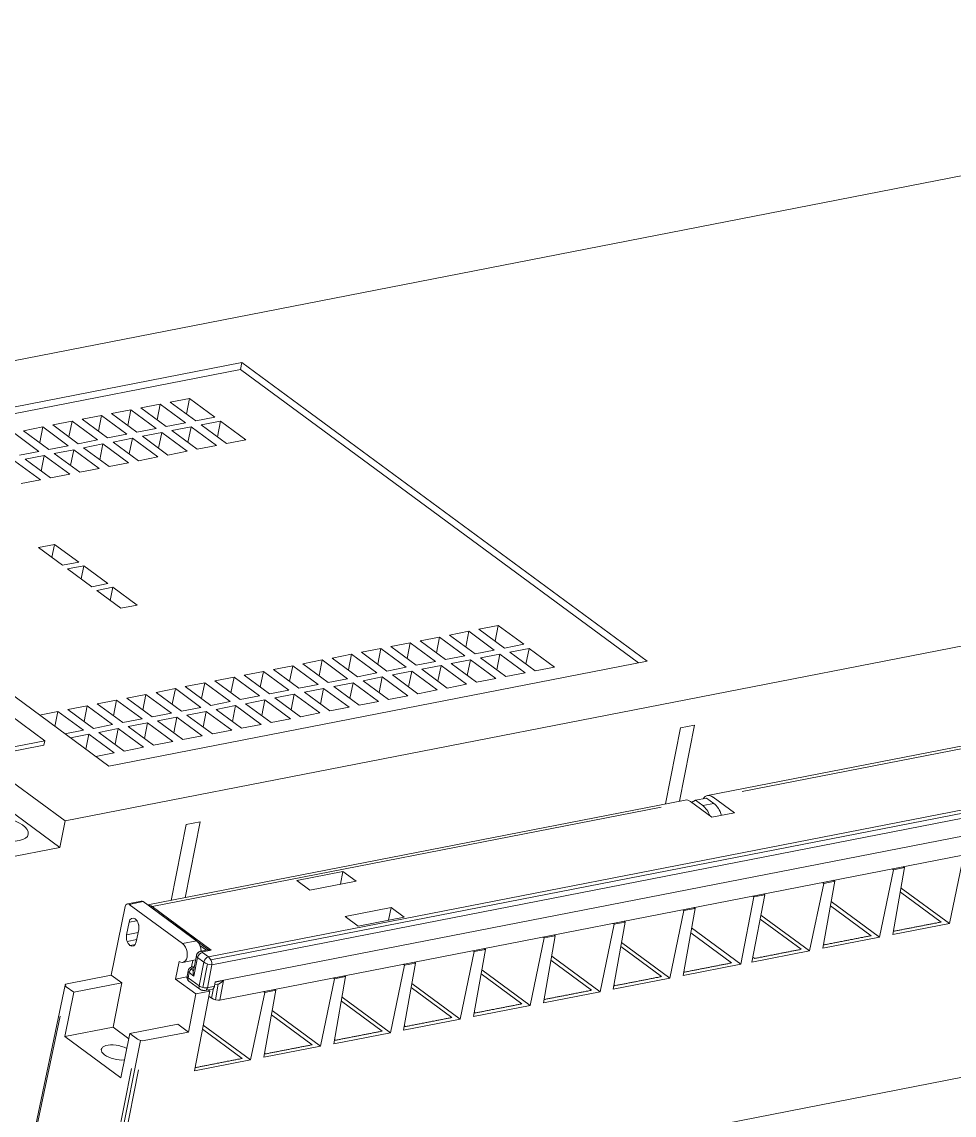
# Model space of a CAD drawing. Header units: millimetres. Extents: x 1136 to 1992, y 400 to 1005.
# Drawn here: x 1268.3 to 1361.8, y 455.8 to 565.4 of the extents above; entities that cross this region are included whole.
import ezdxf

# ---------------------------------------------------------------- set-up
doc = ezdxf.new("R2010")
doc.units = ezdxf.units.MM
for name, color, linetype, true_color in [('220', 7, 'Continuous', 0xffffff), ('256', 7, 'Continuous', 0xffffff), ('6', 7, 'Continuous', 0xffffff)]:
    doc.layers.add(name, color=color, linetype=linetype, true_color=true_color)

msp = doc.modelspace()

# ---------------------------------------------------------------- linework, layer by layer
at = {"layer": '220', "color": 30, "linetype": 'Continuous', "lineweight": 18}
for p, q in [((1237.22, 517.93), (1270.62, 493.34)), ((1270.62, 493.34), (1259.97, 491.27)), ((1270.62, 493.34), (1270.53, 492.9)), ((1270.53, 492.9), (1259.88, 490.82))]:
    msp.add_line(p, q, dxfattribs=at)
at = {"layer": '256', "color": 7, "linetype": 'Continuous', "lineweight": 18}
for p, q in [((1222, 522.57), (1441.6, 565.42)), ((1236.36, 520.72), (1290.37, 531.26)), ((1290.37, 531.26), (1290.23, 530.56)), ((1331.04, 501.33), (1290.37, 531.26)), ((1290.23, 530.56), (1237.09, 520.19)), ((1290.23, 530.56), (1330.18, 501.16)), ((1492.25, 528.14), (1272.65, 485.29)), ((1283.19, 527.3), (1285.13, 527.67)), ((1284.82, 526.1), (1285.13, 527.67)), ((1285.13, 527.67), (1287.68, 525.8)), ((1277.31, 526.15), (1279.24, 526.53)), ((1278.93, 524.95), (1279.24, 526.53)), ((1279.24, 526.53), (1281.79, 524.65)), ((1280.25, 526.72), (1282.19, 527.1)), ((1282.8, 524.84), (1280.25, 526.72)), ((1281.87, 525.53), (1282.19, 527.1)), ((1282.19, 527.1), (1284.74, 525.22)), ((1285.75, 525.42), (1283.19, 527.3)), ((1271.42, 525), (1273.35, 525.38)), ((1273.04, 523.8), (1273.35, 525.38)), ((1273.35, 525.38), (1275.9, 523.5)), ((1274.36, 525.57), (1276.3, 525.95)), ((1276.91, 523.7), (1274.36, 525.57)), ((1275.99, 524.38), (1276.3, 525.95)), ((1276.3, 525.95), (1278.85, 524.07)), ((1279.86, 524.27), (1277.31, 526.15)), ((1284.74, 525.22), (1282.8, 524.84)), ((1287.68, 525.8), (1285.75, 525.42)), ((1288.23, 525.39), (1286.29, 525.02)), ((1287.92, 523.82), (1288.23, 525.39)), ((1290.78, 523.52), (1288.23, 525.39)), ((1267.46, 524.23), (1270.02, 522.35)), ((1268.47, 524.42), (1270.41, 524.8)), ((1271.02, 522.55), (1268.47, 524.42)), ((1270.1, 523.23), (1270.41, 524.8)), ((1270.41, 524.8), (1272.96, 522.92)), ((1273.97, 523.12), (1271.42, 525)), ((1278.85, 524.07), (1276.91, 523.7)), ((1281.79, 524.65), (1279.86, 524.27)), ((1282.34, 524.25), (1280.4, 523.87)), ((1282.03, 522.67), (1282.34, 524.25)), ((1284.89, 522.37), (1282.34, 524.25)), ((1285.29, 524.82), (1283.35, 524.44)), ((1283.35, 524.44), (1285.9, 522.56)), ((1284.97, 523.25), (1285.29, 524.82)), ((1287.84, 522.94), (1285.29, 524.82)), ((1286.29, 525.02), (1288.84, 523.14)), ((1275.9, 523.5), (1273.97, 523.12)), ((1276.45, 523.1), (1274.51, 522.72)), ((1276.14, 521.52), (1276.45, 523.1)), ((1279, 521.22), (1276.45, 523.1)), ((1279.4, 523.67), (1277.46, 523.29)), ((1277.46, 523.29), (1280.01, 521.42)), ((1279.08, 522.1), (1279.4, 523.67)), ((1281.95, 521.79), (1279.4, 523.67)), ((1280.4, 523.87), (1282.95, 521.99)), ((1285.9, 522.56), (1287.84, 522.94)), ((1288.84, 523.14), (1290.78, 523.52)), ((1270.02, 522.35), (1268.08, 521.97)), ((1270.56, 521.95), (1268.63, 521.57)), ((1270.25, 520.37), (1270.56, 521.95)), ((1273.11, 520.07), (1270.56, 521.95)), ((1272.96, 522.92), (1271.02, 522.55)), ((1273.51, 522.52), (1271.57, 522.14)), ((1271.57, 522.14), (1274.12, 520.27)), ((1273.19, 520.95), (1273.51, 522.52)), ((1276.06, 520.64), (1273.51, 522.52)), ((1274.51, 522.72), (1277.07, 520.84)), ((1282.95, 521.99), (1284.89, 522.37)), ((1270.17, 519.49), (1267.62, 521.37)), ((1268.63, 521.57), (1271.18, 519.69)), ((1277.07, 520.84), (1279, 521.22)), ((1280.01, 521.42), (1281.95, 521.79)), ((1277.04, 490.79), (1236.36, 520.72)), ((1271.18, 519.69), (1273.11, 520.07)), ((1274.12, 520.27), (1276.06, 520.64)), ((1268.23, 519.12), (1270.17, 519.49)), ((1269.97, 512.72), (1271.59, 513.03)), ((1272.4, 510.93), (1269.97, 512.72)), ((1271.33, 511.71), (1271.59, 513.03)), ((1271.59, 513.03), (1274.02, 511.25)), ((1274.02, 511.25), (1272.4, 510.93)), ((1272.89, 510.56), (1274.52, 510.88)), ((1274.26, 509.56), (1274.52, 510.88)), ((1274.52, 510.88), (1276.95, 509.09)), ((1275.32, 508.77), (1272.89, 510.56)), ((1276.95, 509.09), (1275.32, 508.77)), ((1277.45, 508.73), (1275.82, 508.41)), ((1277.18, 507.41), (1277.45, 508.73)), ((1279.88, 506.94), (1277.45, 508.73)), ((1275.82, 508.41), (1278.25, 506.62)), ((1278.25, 506.62), (1279.88, 506.94)), ((1313.15, 504.31), (1311.22, 503.93)), ((1312.84, 502.73), (1313.15, 504.31)), ((1315.7, 502.43), (1313.15, 504.31)), ((1316.1, 504.88), (1314.16, 504.51)), ((1314.16, 504.51), (1316.71, 502.63)), ((1315.79, 503.31), (1316.1, 504.88)), ((1318.65, 503.01), (1316.1, 504.88)), ((1310.21, 503.73), (1308.27, 503.36)), ((1308.27, 503.36), (1310.82, 501.48)), ((1309.9, 502.16), (1310.21, 503.73)), ((1312.76, 501.86), (1310.21, 503.73)), ((1311.22, 503.93), (1313.77, 502.05)), ((1304.32, 502.58), (1302.38, 502.21)), ((1302.38, 502.21), (1304.93, 500.33)), ((1304.01, 501.01), (1304.32, 502.58)), ((1306.87, 500.71), (1304.32, 502.58)), ((1307.26, 503.16), (1305.33, 502.78)), ((1305.33, 502.78), (1307.88, 500.9)), ((1306.95, 501.59), (1307.26, 503.16)), ((1309.81, 501.28), (1307.26, 503.16)), ((1313.77, 502.05), (1315.7, 502.43)), ((1316.71, 502.63), (1318.65, 503.01)), ((1317.26, 502.23), (1319.2, 502.6)), ((1319.81, 500.35), (1317.26, 502.23)), ((1318.88, 501.03), (1319.2, 502.6)), ((1319.2, 502.6), (1321.75, 500.73)), ((1331.04, 501.33), (1277.04, 490.79)), ((1298.43, 501.44), (1296.49, 501.06)), ((1296.49, 501.06), (1299.04, 499.18)), ((1298.12, 499.86), (1298.43, 501.44)), ((1300.98, 499.56), (1298.43, 501.44)), ((1301.37, 502.01), (1299.44, 501.63)), ((1299.44, 501.63), (1301.99, 499.75)), ((1301.06, 500.44), (1301.37, 502.01)), ((1303.93, 500.13), (1301.37, 502.01)), ((1307.88, 500.9), (1309.81, 501.28)), ((1310.82, 501.48), (1312.76, 501.86)), ((1311.37, 501.08), (1313.31, 501.45)), ((1313.92, 499.2), (1311.37, 501.08)), ((1312.99, 499.88), (1313.31, 501.45)), ((1313.31, 501.45), (1315.86, 499.58)), ((1314.31, 501.65), (1316.25, 502.03)), ((1316.86, 499.77), (1314.31, 501.65)), ((1315.94, 500.45), (1316.25, 502.03)), ((1316.25, 502.03), (1318.8, 500.15)), ((1292.54, 500.29), (1290.6, 499.91)), ((1292.23, 498.71), (1292.54, 500.29)), ((1295.09, 498.41), (1292.54, 500.29)), ((1295.49, 500.86), (1293.55, 500.48)), ((1293.55, 500.48), (1296.1, 498.61)), ((1295.17, 499.29), (1295.49, 500.86)), ((1298.04, 498.98), (1295.49, 500.86)), ((1301.99, 499.75), (1303.93, 500.13)), ((1304.93, 500.33), (1306.87, 500.71)), ((1305.48, 499.93), (1307.42, 500.3)), ((1308.03, 498.05), (1305.48, 499.93)), ((1307.1, 498.73), (1307.42, 500.3)), ((1307.42, 500.3), (1309.97, 498.43)), ((1308.42, 500.5), (1310.36, 500.88)), ((1310.98, 498.62), (1308.42, 500.5)), ((1310.05, 499.31), (1310.36, 500.88)), ((1310.36, 500.88), (1312.91, 499)), ((1318.8, 500.15), (1316.86, 499.77)), ((1321.75, 500.73), (1319.81, 500.35)), ((1286.65, 499.14), (1284.71, 498.76)), ((1286.34, 497.56), (1286.65, 499.14)), ((1289.2, 497.26), (1286.65, 499.14)), ((1289.6, 499.71), (1287.66, 499.33)), ((1287.66, 499.33), (1290.21, 497.46)), ((1289.28, 498.14), (1289.6, 499.71)), ((1292.15, 497.83), (1289.6, 499.71)), ((1290.6, 499.91), (1293.16, 498.03)), ((1296.1, 498.61), (1298.04, 498.98)), ((1299.04, 499.18), (1300.98, 499.56)), ((1299.59, 498.78), (1301.53, 499.16)), ((1301.22, 497.58), (1301.53, 499.16)), ((1301.53, 499.16), (1304.08, 497.28)), ((1302.54, 499.35), (1304.47, 499.73)), ((1305.09, 497.47), (1302.54, 499.35)), ((1304.16, 498.16), (1304.47, 499.73)), ((1304.47, 499.73), (1307.02, 497.85)), ((1312.91, 499), (1310.98, 498.62)), ((1315.86, 499.58), (1313.92, 499.2)), ((1280.76, 497.99), (1278.83, 497.61)), ((1280.45, 496.41), (1280.76, 497.99)), ((1283.31, 496.11), (1280.76, 497.99)), ((1283.71, 498.56), (1281.77, 498.18)), ((1281.77, 498.18), (1284.32, 496.31)), ((1283.4, 496.99), (1283.71, 498.56)), ((1286.26, 496.68), (1283.71, 498.56)), ((1284.71, 498.76), (1287.27, 496.88)), ((1290.21, 497.46), (1292.15, 497.83)), ((1293.16, 498.03), (1295.09, 498.41)), ((1293.7, 497.63), (1295.64, 498.01)), ((1295.33, 496.43), (1295.64, 498.01)), ((1295.64, 498.01), (1298.19, 496.13)), ((1296.65, 498.2), (1298.58, 498.58)), ((1299.2, 496.33), (1296.65, 498.2)), ((1298.27, 497.01), (1298.58, 498.58)), ((1298.58, 498.58), (1301.13, 496.7)), ((1302.14, 496.9), (1299.59, 498.78)), ((1307.02, 497.85), (1305.09, 497.47)), ((1309.97, 498.43), (1308.03, 498.05)), ((1274.87, 496.84), (1272.94, 496.46)), ((1274.56, 495.26), (1274.87, 496.84)), ((1277.42, 494.96), (1274.87, 496.84)), ((1277.82, 497.41), (1275.88, 497.04)), ((1275.88, 497.04), (1278.43, 495.16)), ((1277.51, 495.84), (1277.82, 497.41)), ((1280.37, 495.54), (1277.82, 497.41)), ((1278.83, 497.61), (1281.38, 495.73)), ((1284.32, 496.31), (1286.26, 496.68)), ((1287.27, 496.88), (1289.2, 497.26)), ((1287.81, 496.48), (1289.75, 496.86)), ((1289.44, 495.28), (1289.75, 496.86)), ((1289.75, 496.86), (1292.3, 494.98)), ((1290.76, 497.05), (1292.69, 497.43)), ((1293.31, 495.18), (1290.76, 497.05)), ((1292.38, 495.86), (1292.69, 497.43)), ((1292.69, 497.43), (1295.25, 495.55)), ((1296.25, 495.75), (1293.7, 497.63)), ((1301.13, 496.7), (1299.2, 496.33)), ((1304.08, 497.28), (1302.14, 496.9)), ((1271.93, 496.26), (1270.09, 495.9)), ((1271.63, 494.77), (1271.93, 496.26)), ((1271.93, 496.26), (1274.48, 494.39)), ((1272.94, 496.46), (1275.49, 494.58)), ((1278.43, 495.16), (1280.37, 495.54)), ((1281.38, 495.73), (1283.31, 496.11)), ((1281.92, 495.33), (1283.86, 495.71)), ((1283.55, 494.13), (1283.86, 495.71)), ((1283.86, 495.71), (1286.41, 493.83)), ((1284.87, 495.9), (1286.81, 496.28)), ((1287.42, 494.03), (1284.87, 495.9)), ((1286.49, 494.71), (1286.81, 496.28)), ((1286.81, 496.28), (1289.36, 494.4)), ((1290.36, 494.6), (1287.81, 496.48)), ((1295.25, 495.55), (1293.31, 495.18)), ((1298.19, 496.13), (1296.25, 495.75)), ((1275.49, 494.58), (1277.42, 494.96)), ((1276.03, 494.18), (1277.97, 494.56)), ((1277.66, 492.98), (1277.97, 494.56)), ((1277.97, 494.56), (1280.52, 492.68)), ((1278.98, 494.76), (1280.92, 495.13)), ((1281.53, 492.88), (1278.98, 494.76)), ((1280.6, 493.56), (1280.92, 495.13)), ((1280.92, 495.13), (1283.47, 493.26)), ((1284.47, 493.45), (1281.92, 495.33)), ((1292.3, 494.98), (1290.36, 494.6)), ((1332.88, 487.01), (1334.39, 494.62)), ((1335.79, 494.89), (1334.27, 487.28)), ((1334.39, 494.62), (1335.79, 494.89)), ((1272.64, 494.03), (1274.48, 494.39)), ((1275.03, 493.98), (1273.18, 493.62)), ((1274.73, 492.49), (1275.03, 493.98)), ((1275.03, 493.98), (1277.58, 492.11)), ((1278.59, 492.3), (1276.03, 494.18)), ((1286.41, 493.83), (1284.47, 493.45)), ((1289.36, 494.4), (1287.42, 494.03)), ((1280.52, 492.68), (1278.59, 492.3)), ((1283.47, 493.26), (1281.53, 492.88)), ((1275.73, 491.75), (1277.58, 492.11)), ((1272.65, 485.29), (1267.37, 489.17)), ((1266.84, 486.53), (1272.13, 482.64)), ((1272.65, 485.29), (1272.13, 482.64)), ((1283.29, 477.33), (1284.8, 484.94)), ((1286.19, 485.22), (1284.68, 477.6)), ((1284.8, 484.94), (1286.19, 485.22)), ((1272.13, 482.64), (1266.62, 481.57))]:
    msp.add_line(p, q, dxfattribs=at)
msp.add_ellipse((1266.41, 484.47), major_axis=(2.55, -0.51), ratio=0.438254, dxfattribs=at)
at = {"layer": '6', "color": 155, "linetype": 'Continuous', "lineweight": 13}
for p, q in [((1287.04, 471.66), (1490.34, 511.33)), ((1287.27, 471.36), (1490.55, 511.03)), ((1490.6, 510.53), (1287.38, 470.87)), ((1381.54, 496.25), (1340.58, 488.25)), ((1336.62, 486.84), (1337.72, 487.05)), ((1281.38, 476.7), (1332.44, 486.66)), ((1280.48, 477.21), (1279.08, 476.93)), ((1287.05, 472.38), (1281.26, 476.64)), ((1281.38, 476.7), (1287.3, 472.34)), ((1279.86, 475.28), (1279.06, 475.13)), ((1278.81, 473.88), (1279.98, 474.1)), ((1279.84, 473.4), (1278.88, 473.21)), ((1279.7, 472.92), (1279.16, 472.81)), ((1279.16, 472.81), (1279.7, 472.92)), ((1284.44, 472.99), (1285.85, 473.26)), ((1286.83, 472.34), (1286.17, 472.82)), ((1285.94, 471.6), (1285.57, 469.74)), ((1286.56, 471.14), (1285.94, 471.6)), ((1286.42, 472.11), (1287.04, 471.66)), ((1287.3, 472.34), (1286.44, 472.17)), ((1285.52, 470.28), (1285.28, 470.46)), ((1285.58, 470.62), (1285.56, 470.61)), ((1285.56, 470.61), (1285.58, 470.6)), ((1286.09, 468.75), (1286.56, 471.14)), ((1286.47, 468.59), (1286.94, 470.95)), ((1287.38, 470.87), (1286.92, 468.57)), ((1285.09, 470.1), (1284.98, 469.56)), ((1284.98, 469.56), (1286.09, 468.75)), ((1285.57, 469.74), (1285.09, 470.1)), ((1287.71, 469.13), (1288.54, 469.29)), ((1288.54, 469.29), (1288.18, 467.33)), ((1286.92, 468.57), (1287.62, 468.71)), ((1287.35, 467.51), (1287.53, 468.51)), ((1288.02, 468.94), (1287.73, 467.35)), ((1272.15, 465.73), (1269.11, 451.27)), ((1280.22, 463.28), (1276.15, 442.81)), ((1276.41, 445.88), (1279.31, 460.47)), ((1280.01, 460.33), (1277.1, 445.73))]:
    msp.add_line(p, q, dxfattribs=at)
at = {"layer": '6', "color": 223, "linetype": 'Continuous', "lineweight": 18}
for p, q in [((1489.44, 508.52), (1287.71, 469.15)), ((1383.93, 496.97), (1337.09, 487.83)), ((1334.83, 487.39), (1280.94, 476.87)), ((1288.18, 467.33), (1390.36, 487.27)), ((1337.52, 485.67), (1335.38, 487.24)), ((1337.64, 487.68), (1339.78, 486.11)), ((1339.78, 486.11), (1337.52, 485.67)), ((1295.9, 479.32), (1300.52, 480.22)), ((1300.27, 478.96), (1300.52, 480.22)), ((1300.52, 480.22), (1301.83, 479.26)), ((1295.9, 479.32), (1297.21, 478.36)), ((1297.21, 478.36), (1301.83, 479.26)), ((1305.35, 476.61), (1300.73, 475.71)), ((1305.09, 475.35), (1305.35, 476.61)), ((1306.65, 475.65), (1305.35, 476.61)), ((1302.03, 474.75), (1300.73, 475.71)), ((1306.65, 475.65), (1302.03, 474.75)), ((1285.82, 471.8), (1285.52, 470.27)), ((1286.99, 472.37), (1286.25, 472.22)), ((1285.6, 470.71), (1285.38, 470.66)), ((1284.98, 470.27), (1284.88, 469.74)), ((1285.07, 469.24), (1286.18, 468.42)), ((1286.71, 468.3), (1287.42, 468.44)), ((1287.62, 468.71), (1287.71, 469.15)), ((1287.65, 468.87), (1287.93, 468.92)), ((1287.06, 467.72), (1287.35, 467.51))]:
    msp.add_line(p, q, dxfattribs=at)
at = {"layer": '6', "color": 92, "linetype": 'Continuous', "lineweight": 18}
for p, q in [((1335.88, 487.37), (1335.49, 487.16)), ((1336.99, 487.59), (1335.88, 487.37)), ((1336.62, 486.84), (1335.88, 487.37)), ((1337.72, 487.05), (1336.99, 487.59)), ((1490.28, 484.51), (1276.52, 442.79)), ((1361.35, 475.01), (1362.75, 481.77)), ((1354.34, 473.64), (1355.75, 480.4)), ((1355.75, 480.4), (1355.62, 480.49)), ((1355.67, 473.9), (1356.86, 480.62)), ((1356.86, 480.62), (1355.75, 480.4)), ((1356.74, 480.71), (1356.86, 480.62)), ((1348.61, 479.12), (1348.74, 479.03)), ((1348.66, 472.53), (1349.86, 479.25)), ((1349.86, 479.25), (1348.74, 479.03)), ((1349.73, 479.34), (1349.86, 479.25)), ((1347.33, 472.27), (1348.74, 479.03)), ((1356.43, 478.16), (1360.51, 475.16)), ((1356.5, 478.57), (1361.35, 475.01)), ((1280.3, 477.26), (1278.9, 476.98)), ((1279.08, 476.93), (1284.44, 472.99)), ((1285.85, 473.26), (1280.48, 477.21)), ((1340.43, 470.92), (1341.74, 477.67)), ((1341.54, 471.14), (1342.84, 477.88)), ((1341.74, 477.67), (1341.61, 477.76)), ((1342.84, 477.88), (1341.74, 477.67)), ((1342.72, 477.97), (1342.84, 477.88)), ((1349.49, 477.21), (1354.34, 473.64)), ((1277.28, 469.83), (1278.69, 476.72)), ((1333.31, 469.54), (1334.72, 476.3)), ((1334.6, 476.39), (1334.72, 476.3)), ((1334.64, 469.79), (1335.84, 476.51)), ((1335.84, 476.51), (1334.72, 476.3)), ((1335.72, 476.6), (1335.84, 476.51)), ((1342.45, 475.86), (1347.33, 472.27)), ((1349.42, 476.79), (1353.5, 473.79)), ((1279.06, 475.13), (1278.81, 473.88)), ((1279.69, 475.47), (1279.69, 475.47)), ((1326.31, 468.17), (1327.71, 474.93)), ((1327.59, 475.02), (1327.71, 474.93)), ((1327.63, 468.43), (1328.83, 475.15)), ((1328.83, 475.15), (1327.71, 474.93)), ((1328.71, 475.24), (1328.83, 475.15)), ((1342.37, 475.45), (1346.49, 472.42)), ((1355.67, 473.9), (1361.35, 475.01)), ((1279.79, 473.16), (1280.04, 474.41)), ((1320.58, 473.65), (1320.7, 473.56)), ((1320.62, 467.06), (1321.82, 473.78)), ((1321.82, 473.78), (1320.7, 473.56)), ((1321.7, 473.87), (1321.82, 473.78)), ((1335.4, 474.06), (1339.48, 471.05)), ((1335.49, 474.56), (1340.43, 470.92)), ((1348.66, 472.53), (1354.34, 473.64)), ((1355.74, 474.31), (1355.83, 474.24)), ((1279.16, 472.81), (1279.16, 472.81)), ((1319.3, 466.8), (1320.7, 473.56)), ((1328.39, 472.69), (1332.47, 469.68)), ((1328.47, 473.1), (1333.31, 469.54)), ((1348.73, 472.95), (1348.83, 472.88)), ((1312.29, 465.43), (1313.69, 472.19)), ((1313.57, 472.28), (1313.69, 472.19)), ((1313.61, 465.69), (1314.81, 472.41)), ((1314.81, 472.41), (1313.69, 472.19)), ((1314.69, 472.5), (1314.81, 472.41)), ((1321.46, 471.74), (1326.31, 468.17)), ((1341.54, 471.14), (1347.33, 472.27)), ((1341.63, 471.64), (1341.82, 471.51)), ((1284.09, 471.21), (1283.74, 469.44)), ((1284.46, 471.11), (1285.73, 471.36)), ((1285.46, 471.31), (1285.33, 470.65)), ((1305.28, 464.06), (1306.68, 470.82)), ((1306.56, 470.92), (1306.68, 470.82)), ((1306.6, 464.32), (1307.8, 471.04)), ((1307.8, 471.04), (1306.68, 470.82)), ((1307.8, 471.04), (1307.68, 471.13)), ((1314.45, 470.37), (1319.3, 466.8)), ((1321.38, 471.32), (1325.46, 468.32)), ((1334.64, 469.79), (1340.43, 470.92)), ((1272.85, 468.96), (1277.28, 469.83)), ((1278.34, 469.05), (1277.28, 469.83)), ((1283.74, 469.44), (1284.87, 469.66)), ((1285.76, 467.96), (1283.74, 469.44)), ((1298.27, 462.7), (1299.67, 469.46)), ((1299.55, 469.55), (1299.67, 469.46)), ((1299.6, 462.95), (1300.79, 469.68)), ((1300.79, 469.68), (1299.67, 469.46)), ((1300.79, 469.68), (1300.67, 469.77)), ((1314.37, 469.95), (1318.45, 466.95)), ((1327.63, 468.43), (1333.31, 469.54)), ((1334.71, 470.21), (1334.81, 470.14)), ((1272.66, 468.84), (1268.39, 448.51)), ((1272.77, 468.66), (1273.52, 468.11)), ((1273.52, 468.11), (1278.34, 469.05)), ((1278.34, 469.05), (1277.46, 464.62)), ((1285.62, 460.23), (1287.16, 468.23)), ((1287.16, 468.23), (1285.76, 467.96)), ((1287.16, 468.23), (1286.99, 468.36)), ((1292.54, 468.18), (1292.67, 468.09)), ((1292.59, 461.59), (1293.79, 468.31)), ((1293.79, 468.31), (1292.67, 468.09)), ((1293.79, 468.31), (1293.66, 468.4)), ((1307.36, 468.58), (1311.45, 465.58)), ((1307.44, 469), (1312.29, 465.43)), ((1320.62, 467.06), (1326.31, 468.17)), ((1327.71, 468.84), (1327.8, 468.77)), ((1273.52, 468.11), (1272.62, 463.67)), ((1285.76, 467.96), (1285.02, 464.13)), ((1291.26, 461.33), (1292.67, 468.09)), ((1300.36, 467.22), (1304.44, 464.21)), ((1300.43, 467.63), (1305.28, 464.06)), ((1320.7, 467.47), (1320.79, 467.4)), ((1293.42, 466.27), (1298.27, 462.7)), ((1313.61, 465.69), (1319.3, 466.8)), ((1313.69, 466.11), (1313.78, 466.04)), ((1279.14, 463.97), (1283.96, 464.91)), ((1285.02, 464.13), (1283.96, 464.91)), ((1293.35, 465.85), (1297.43, 462.85)), ((1306.6, 464.32), (1312.29, 465.43)), ((1277.46, 464.62), (1272.62, 463.67)), ((1277.46, 464.62), (1279.03, 463.46)), ((1279.14, 463.97), (1278.23, 459.54)), ((1279.14, 463.97), (1279.9, 463.42)), ((1280.59, 463.27), (1285.02, 464.13)), ((1286.43, 464.42), (1290.42, 461.48)), ((1286.51, 464.83), (1291.26, 461.33)), ((1299.6, 462.95), (1305.28, 464.06)), ((1306.68, 464.74), (1306.77, 464.67)), ((1278.23, 459.54), (1272.62, 463.67)), ((1292.59, 461.59), (1298.27, 462.7)), ((1299.67, 463.37), (1299.76, 463.3)), ((1292.66, 462), (1292.76, 461.93)), ((1285.62, 460.23), (1291.26, 461.33)), ((1285.69, 460.61), (1285.75, 460.57))]:
    msp.add_line(p, q, dxfattribs=at)
for points in [[(1360.51, 475.16), (1360.41, 475.14), (1360.32, 475.12), (1360.23, 475.1), (1360.13, 475.08), (1360.04, 475.06), (1359.95, 475.05), (1359.85, 475.03), (1359.76, 475.01), (1359.67, 474.99), (1359.57, 474.97), (1359.48, 474.95), (1359.39, 474.94), (1359.29, 474.92), (1359.2, 474.9), (1359.11, 474.88), (1359.01, 474.86), (1358.92, 474.85), (1358.82, 474.83), (1358.73, 474.81), (1358.64, 474.79), (1358.54, 474.77), (1358.45, 474.75), (1358.36, 474.74), (1358.26, 474.72), (1358.17, 474.7), (1358.08, 474.68), (1357.98, 474.66), (1357.89, 474.64), (1357.8, 474.63), (1357.7, 474.61), (1357.61, 474.59), (1357.52, 474.57), (1357.42, 474.55), (1357.33, 474.54), (1357.24, 474.52), (1357.14, 474.5), (1357.05, 474.48), (1356.96, 474.46), (1356.86, 474.44), (1356.77, 474.43), (1356.68, 474.41), (1356.58, 474.39), (1356.49, 474.37), (1356.39, 474.35), (1356.3, 474.33), (1356.21, 474.32), (1356.11, 474.3), (1356.02, 474.28), (1355.93, 474.26), (1355.83, 474.24)], [(1353.5, 473.79), (1353.4, 473.77), (1353.31, 473.75), (1353.22, 473.73), (1353.12, 473.71), (1353.03, 473.7), (1352.94, 473.68), (1352.84, 473.66), (1352.75, 473.64), (1352.66, 473.62), (1352.56, 473.61), (1352.47, 473.59), (1352.38, 473.57), (1352.28, 473.55), (1352.19, 473.53), (1352.1, 473.51), (1352, 473.5), (1351.91, 473.48), (1351.82, 473.46), (1351.72, 473.44), (1351.63, 473.42), (1351.54, 473.4), (1351.44, 473.39), (1351.35, 473.37), (1351.26, 473.35), (1351.16, 473.33), (1351.07, 473.31), (1350.97, 473.3), (1350.88, 473.28), (1350.79, 473.26), (1350.69, 473.24), (1350.6, 473.22), (1350.51, 473.2), (1350.41, 473.19), (1350.32, 473.17), (1350.23, 473.15), (1350.13, 473.13), (1350.04, 473.11), (1349.95, 473.09), (1349.85, 473.08), (1349.76, 473.06), (1349.67, 473.04), (1349.57, 473.02), (1349.48, 473), (1349.39, 472.99), (1349.29, 472.97), (1349.2, 472.95), (1349.11, 472.93), (1349.01, 472.91), (1348.92, 472.89), (1348.83, 472.88)], [(1346.49, 472.42), (1346.4, 472.4), (1346.3, 472.38), (1346.21, 472.37), (1346.12, 472.35), (1346.02, 472.33), (1345.93, 472.31), (1345.84, 472.29), (1345.74, 472.27), (1345.65, 472.26), (1345.55, 472.24), (1345.46, 472.22), (1345.37, 472.2), (1345.27, 472.18), (1345.18, 472.16), (1345.09, 472.15), (1344.99, 472.13), (1344.9, 472.11), (1344.81, 472.09), (1344.71, 472.07), (1344.62, 472.06), (1344.53, 472.04), (1344.43, 472.02), (1344.34, 472), (1344.25, 471.98), (1344.15, 471.96), (1344.06, 471.95), (1343.97, 471.93), (1343.87, 471.91), (1343.78, 471.89), (1343.69, 471.87), (1343.59, 471.85), (1343.5, 471.84), (1343.41, 471.82), (1343.31, 471.8), (1343.22, 471.78), (1343.13, 471.76), (1343.03, 471.75), (1342.94, 471.73), (1342.84, 471.71), (1342.75, 471.69), (1342.66, 471.67), (1342.56, 471.65), (1342.47, 471.64), (1342.38, 471.62), (1342.28, 471.6), (1342.19, 471.58), (1342.1, 471.56), (1342, 471.54), (1341.91, 471.53), (1341.82, 471.51)], [(1339.48, 471.05), (1339.39, 471.03), (1339.29, 471.02), (1339.2, 471), (1339.11, 470.98), (1339.01, 470.96), (1338.92, 470.94), (1338.83, 470.92), (1338.73, 470.91), (1338.64, 470.89), (1338.55, 470.87), (1338.45, 470.85), (1338.36, 470.83), (1338.27, 470.82), (1338.17, 470.8), (1338.08, 470.78), (1337.99, 470.76), (1337.89, 470.74), (1337.8, 470.72), (1337.7, 470.71), (1337.61, 470.69), (1337.52, 470.67), (1337.42, 470.65), (1337.33, 470.63), (1337.24, 470.61), (1337.14, 470.6), (1337.05, 470.58), (1336.96, 470.56), (1336.86, 470.54), (1336.77, 470.52), (1336.68, 470.51), (1336.58, 470.49), (1336.49, 470.47), (1336.4, 470.45), (1336.3, 470.43), (1336.21, 470.41), (1336.12, 470.4), (1336.02, 470.38), (1335.93, 470.36), (1335.84, 470.34), (1335.74, 470.32), (1335.65, 470.3), (1335.56, 470.29), (1335.46, 470.27), (1335.37, 470.25), (1335.28, 470.23), (1335.18, 470.21), (1335.09, 470.2), (1334.99, 470.18), (1334.9, 470.16), (1334.81, 470.14)], [(1332.47, 469.68), (1332.38, 469.67), (1332.28, 469.65), (1332.19, 469.63), (1332.1, 469.61), (1332, 469.59), (1331.91, 469.58), (1331.82, 469.56), (1331.72, 469.54), (1331.63, 469.52), (1331.54, 469.5), (1331.44, 469.48), (1331.35, 469.47), (1331.26, 469.45), (1331.16, 469.43), (1331.07, 469.41), (1330.98, 469.39), (1330.88, 469.37), (1330.79, 469.36), (1330.7, 469.34), (1330.6, 469.32), (1330.51, 469.3), (1330.42, 469.28), (1330.32, 469.27), (1330.23, 469.25), (1330.14, 469.23), (1330.04, 469.21), (1329.95, 469.19), (1329.86, 469.17), (1329.76, 469.16), (1329.67, 469.14), (1329.57, 469.12), (1329.48, 469.1), (1329.39, 469.08), (1329.29, 469.06), (1329.2, 469.05), (1329.11, 469.03), (1329.01, 469.01), (1328.92, 468.99), (1328.83, 468.97), (1328.73, 468.96), (1328.64, 468.94), (1328.55, 468.92), (1328.45, 468.9), (1328.36, 468.88), (1328.27, 468.86), (1328.17, 468.85), (1328.08, 468.83), (1327.99, 468.81), (1327.89, 468.79), (1327.8, 468.77)], [(1325.46, 468.32), (1325.37, 468.3), (1325.28, 468.28), (1325.18, 468.26), (1325.09, 468.24), (1325, 468.23), (1324.9, 468.21), (1324.81, 468.19), (1324.72, 468.17), (1324.62, 468.15), (1324.53, 468.13), (1324.43, 468.12), (1324.34, 468.1), (1324.25, 468.08), (1324.15, 468.06), (1324.06, 468.04), (1323.97, 468.02), (1323.87, 468.01), (1323.78, 467.99), (1323.69, 467.97), (1323.59, 467.95), (1323.5, 467.93), (1323.41, 467.92), (1323.31, 467.9), (1323.22, 467.88), (1323.13, 467.86), (1323.03, 467.84), (1322.94, 467.82), (1322.85, 467.81), (1322.75, 467.79), (1322.66, 467.77), (1322.57, 467.75), (1322.47, 467.73), (1322.38, 467.71), (1322.29, 467.7), (1322.19, 467.68), (1322.1, 467.66), (1322.01, 467.64), (1321.91, 467.62), (1321.82, 467.61), (1321.72, 467.59), (1321.63, 467.57), (1321.54, 467.55), (1321.44, 467.53), (1321.35, 467.51), (1321.26, 467.5), (1321.16, 467.48), (1321.07, 467.46), (1320.98, 467.44), (1320.88, 467.42), (1320.79, 467.4)], [(1318.45, 466.95), (1318.36, 466.93), (1318.27, 466.91), (1318.17, 466.89), (1318.08, 466.88), (1317.99, 466.86), (1317.89, 466.84), (1317.8, 466.82), (1317.71, 466.8), (1317.61, 466.78), (1317.52, 466.77), (1317.43, 466.75), (1317.33, 466.73), (1317.24, 466.71), (1317.15, 466.69), (1317.05, 466.68), (1316.96, 466.66), (1316.87, 466.64), (1316.77, 466.62), (1316.68, 466.6), (1316.59, 466.58), (1316.49, 466.57), (1316.4, 466.55), (1316.3, 466.53), (1316.21, 466.51), (1316.12, 466.49), (1316.02, 466.47), (1315.93, 466.46), (1315.84, 466.44), (1315.74, 466.42), (1315.65, 466.4), (1315.56, 466.38), (1315.46, 466.37), (1315.37, 466.35), (1315.28, 466.33), (1315.18, 466.31), (1315.09, 466.29), (1315, 466.27), (1314.9, 466.26), (1314.81, 466.24), (1314.72, 466.22), (1314.62, 466.2), (1314.53, 466.18), (1314.44, 466.16), (1314.34, 466.15), (1314.25, 466.13), (1314.16, 466.11), (1314.06, 466.09), (1313.97, 466.07), (1313.88, 466.06), (1313.78, 466.04)], [(1311.45, 465.58), (1311.35, 465.56), (1311.26, 465.54), (1311.16, 465.53), (1311.07, 465.51), (1310.98, 465.49), (1310.88, 465.47), (1310.79, 465.45), (1310.7, 465.44), (1310.6, 465.42), (1310.51, 465.4), (1310.42, 465.38), (1310.32, 465.36), (1310.23, 465.34), (1310.14, 465.33), (1310.04, 465.31), (1309.95, 465.29), (1309.86, 465.27), (1309.76, 465.25), (1309.67, 465.23), (1309.58, 465.22), (1309.48, 465.2), (1309.39, 465.18), (1309.3, 465.16), (1309.2, 465.14), (1309.11, 465.13), (1309.02, 465.11), (1308.92, 465.09), (1308.83, 465.07), (1308.74, 465.05), (1308.64, 465.03), (1308.55, 465.02), (1308.45, 465), (1308.36, 464.98), (1308.27, 464.96), (1308.17, 464.94), (1308.08, 464.92), (1307.99, 464.91), (1307.89, 464.89), (1307.8, 464.87), (1307.71, 464.85), (1307.61, 464.83), (1307.52, 464.82), (1307.43, 464.8), (1307.33, 464.78), (1307.24, 464.76), (1307.15, 464.74), (1307.05, 464.72), (1306.96, 464.71), (1306.87, 464.69), (1306.77, 464.67)], [(1304.44, 464.21), (1304.34, 464.2), (1304.25, 464.18), (1304.16, 464.16), (1304.06, 464.14), (1303.97, 464.12), (1303.88, 464.1), (1303.78, 464.09), (1303.69, 464.07), (1303.6, 464.05), (1303.5, 464.03), (1303.41, 464.01), (1303.32, 463.99), (1303.22, 463.98), (1303.13, 463.96), (1303.03, 463.94), (1302.94, 463.92), (1302.85, 463.9), (1302.75, 463.89), (1302.66, 463.87), (1302.57, 463.85), (1302.47, 463.83), (1302.38, 463.81), (1302.29, 463.79), (1302.19, 463.78), (1302.1, 463.76), (1302.01, 463.74), (1301.91, 463.72), (1301.82, 463.7), (1301.73, 463.68), (1301.63, 463.67), (1301.54, 463.65), (1301.45, 463.63), (1301.35, 463.61), (1301.26, 463.59), (1301.17, 463.58), (1301.07, 463.56), (1300.98, 463.54), (1300.89, 463.52), (1300.79, 463.5), (1300.7, 463.48), (1300.61, 463.47), (1300.51, 463.45), (1300.42, 463.43), (1300.32, 463.41), (1300.23, 463.39), (1300.14, 463.37), (1300.04, 463.36), (1299.95, 463.34), (1299.86, 463.32), (1299.76, 463.3)], [(1297.43, 462.85), (1297.33, 462.83), (1297.24, 462.81), (1297.15, 462.79), (1297.05, 462.77), (1296.96, 462.75), (1296.87, 462.74), (1296.77, 462.72), (1296.68, 462.7), (1296.59, 462.68), (1296.49, 462.66), (1296.4, 462.65), (1296.31, 462.63), (1296.21, 462.61), (1296.12, 462.59), (1296.03, 462.57), (1295.93, 462.55), (1295.84, 462.54), (1295.75, 462.52), (1295.65, 462.5), (1295.56, 462.48), (1295.47, 462.46), (1295.37, 462.44), (1295.28, 462.43), (1295.18, 462.41), (1295.09, 462.39), (1295, 462.37), (1294.9, 462.35), (1294.81, 462.34), (1294.72, 462.32), (1294.62, 462.3), (1294.53, 462.28), (1294.44, 462.26), (1294.34, 462.24), (1294.25, 462.23), (1294.16, 462.21), (1294.06, 462.19), (1293.97, 462.17), (1293.88, 462.15), (1293.78, 462.13), (1293.69, 462.12), (1293.6, 462.1), (1293.5, 462.08), (1293.41, 462.06), (1293.32, 462.04), (1293.22, 462.03), (1293.13, 462.01), (1293.04, 461.99), (1292.94, 461.97), (1292.85, 461.95), (1292.76, 461.93)], [(1290.42, 461.48), (1290.33, 461.46), (1290.23, 461.44), (1290.14, 461.42), (1290.05, 461.41), (1289.95, 461.39), (1289.86, 461.37), (1289.76, 461.35), (1289.67, 461.33), (1289.58, 461.31), (1289.48, 461.3), (1289.39, 461.28), (1289.3, 461.26), (1289.2, 461.24), (1289.11, 461.22), (1289.02, 461.2), (1288.92, 461.19), (1288.83, 461.17), (1288.74, 461.15), (1288.64, 461.13), (1288.55, 461.11), (1288.46, 461.09), (1288.36, 461.08), (1288.27, 461.06), (1288.18, 461.04), (1288.08, 461.02), (1287.99, 461), (1287.9, 460.99), (1287.8, 460.97), (1287.71, 460.95), (1287.62, 460.93), (1287.52, 460.91), (1287.43, 460.89), (1287.34, 460.88), (1287.24, 460.86), (1287.15, 460.84), (1287.05, 460.82), (1286.96, 460.8), (1286.87, 460.78), (1286.77, 460.77), (1286.68, 460.75), (1286.59, 460.73), (1286.49, 460.71), (1286.4, 460.69), (1286.31, 460.68), (1286.21, 460.66), (1286.12, 460.64), (1286.03, 460.62), (1285.93, 460.6), (1285.84, 460.58), (1285.75, 460.57)]]:
    msp.add_lwpolyline(points, dxfattribs=at)
at = {"layer": '6', "color": 223, "linetype": 'Continuous', "lineweight": 18}
for points in [[(1286.25, 472.22), (1286.24, 472.22), (1286.23, 472.22), (1286.22, 472.22), (1286.2, 472.21), (1286.19, 472.21), (1286.18, 472.21), (1286.17, 472.2), (1286.15, 472.2), (1286.14, 472.19), (1286.13, 472.19), (1286.12, 472.18), (1286.11, 472.18), (1286.1, 472.17), (1286.09, 472.16), (1286.08, 472.16), (1286.06, 472.15), (1286.05, 472.15), (1286.04, 472.14), (1286.03, 472.13), (1286.02, 472.12), (1286.01, 472.12), (1286, 472.11), (1285.99, 472.1), (1285.98, 472.09), (1285.97, 472.08), (1285.96, 472.07), (1285.95, 472.06), (1285.95, 472.05), (1285.94, 472.04), (1285.93, 472.03), (1285.92, 472.02), (1285.91, 472.01), (1285.91, 472), (1285.9, 471.99), (1285.89, 471.98), (1285.88, 471.97), (1285.88, 471.96), (1285.87, 471.95), (1285.87, 471.94), (1285.86, 471.93), (1285.86, 471.91), (1285.85, 471.9), (1285.85, 471.89), (1285.84, 471.88), (1285.84, 471.87), (1285.83, 471.85), (1285.83, 471.84), (1285.83, 471.83), (1285.83, 471.82), (1285.82, 471.8)], [(1287.3, 472.34), (1287.29, 472.34), (1287.28, 472.35), (1287.28, 472.35), (1287.27, 472.35), (1287.27, 472.35), (1287.26, 472.35), (1287.25, 472.35), (1287.25, 472.36), (1287.24, 472.36), (1287.23, 472.36), (1287.23, 472.36), (1287.22, 472.36), (1287.21, 472.36), (1287.21, 472.36), (1287.2, 472.37), (1287.2, 472.37), (1287.19, 472.37), (1287.18, 472.37), (1287.18, 472.37), (1287.17, 472.37), (1287.16, 472.37), (1287.16, 472.37), (1287.15, 472.37), (1287.15, 472.37), (1287.14, 472.37), (1287.13, 472.37), (1287.13, 472.38), (1287.12, 472.38), (1287.11, 472.38), (1287.11, 472.38), (1287.1, 472.38), (1287.09, 472.38), (1287.09, 472.38), (1287.08, 472.38), (1287.08, 472.38), (1287.07, 472.38), (1287.06, 472.38), (1287.06, 472.38), (1287.05, 472.38), (1287.05, 472.38), (1287.04, 472.37), (1287.03, 472.37), (1287.03, 472.37), (1287.02, 472.37), (1287.02, 472.37), (1287.01, 472.37), (1287, 472.37), (1287, 472.37), (1286.99, 472.37), (1286.99, 472.37)], [(1285.52, 470.27), (1285.51, 470.26), (1285.51, 470.25), (1285.51, 470.24), (1285.51, 470.23), (1285.51, 470.22), (1285.51, 470.21), (1285.51, 470.2), (1285.5, 470.19), (1285.5, 470.18), (1285.5, 470.17), (1285.5, 470.16), (1285.5, 470.15), (1285.5, 470.14), (1285.5, 470.13), (1285.5, 470.12), (1285.5, 470.11), (1285.5, 470.1), (1285.5, 470.08), (1285.5, 470.07), (1285.5, 470.06), (1285.5, 470.05), (1285.51, 470.04), (1285.51, 470.03), (1285.51, 470.02), (1285.51, 470.01), (1285.51, 470), (1285.51, 469.99), (1285.51, 469.98), (1285.52, 469.97), (1285.52, 469.96), (1285.52, 469.94), (1285.52, 469.93), (1285.52, 469.92), (1285.53, 469.91), (1285.53, 469.9), (1285.53, 469.89), (1285.53, 469.88), (1285.54, 469.87), (1285.54, 469.86), (1285.54, 469.85), (1285.54, 469.83), (1285.55, 469.82), (1285.55, 469.81), (1285.55, 469.8), (1285.56, 469.79), (1285.56, 469.78), (1285.56, 469.77), (1285.57, 469.76), (1285.57, 469.75), (1285.57, 469.74)], [(1286.18, 468.42), (1286.19, 468.41), (1286.2, 468.41), (1286.21, 468.4), (1286.22, 468.4), (1286.22, 468.39), (1286.23, 468.38), (1286.24, 468.38), (1286.25, 468.37), (1286.26, 468.37), (1286.27, 468.36), (1286.28, 468.36), (1286.29, 468.35), (1286.3, 468.35), (1286.31, 468.34), (1286.32, 468.34), (1286.34, 468.34), (1286.35, 468.33), (1286.36, 468.33), (1286.37, 468.33), (1286.38, 468.32), (1286.39, 468.32), (1286.4, 468.32), (1286.41, 468.31), (1286.42, 468.31), (1286.43, 468.31), (1286.44, 468.31), (1286.46, 468.3), (1286.47, 468.3), (1286.48, 468.3), (1286.49, 468.3), (1286.5, 468.3), (1286.51, 468.29), (1286.52, 468.29), (1286.53, 468.29), (1286.54, 468.29), (1286.56, 468.29), (1286.57, 468.29), (1286.58, 468.29), (1286.59, 468.29), (1286.6, 468.29), (1286.61, 468.29), (1286.62, 468.29), (1286.63, 468.29), (1286.65, 468.29), (1286.66, 468.29), (1286.67, 468.3), (1286.68, 468.3), (1286.69, 468.3), (1286.7, 468.3), (1286.71, 468.3)]]:
    msp.add_lwpolyline(points, dxfattribs=at)
for centre, radius, start, end in [((1280.76, 475), 0.754, 183.7665, 198.5687), ((1285.47, 470.17), 0.5, 101.0424, 168.7684), ((1285.37, 469.64), 0.5, 168.7684, 233.646)]:
    msp.add_arc(centre, radius, start, end, dxfattribs=at)
for centre, major_axis, ratio, start_param, end_param in [((1337.37, 486.35), (-0.29, 1.48), 0.613755, 5.694696, 6.826822), ((1335.12, 485.91), (0.29, -1.48), 0.613755, 2.553103, 3.141612), ((1288.18, 469.58), (-0.582, -0.59), 0.556023, 0.683213, 1.630593), ((1287.32, 468.93), (-0.096, 0.491), 0.613755, 3.141611, 4.123899), ((1287.82, 467.6), (-0.592, 0.117), 0.43903, 0.751877, 2.320847)]:
    msp.add_ellipse(centre, major_axis=major_axis, ratio=ratio, start_param=start_param, end_param=end_param, dxfattribs=at)
at = {"layer": '6', "color": 92, "linetype": 'Continuous', "lineweight": 18}
for centre, major_axis, ratio, start_param, end_param in [((1336.26, 485.06), (0.38, -1.97), 0.613755, 1.831764, 2.553103), ((1337.37, 485.28), (-0.38, 1.97), 0.613755, 4.888681, 5.694696), ((1278.99, 476.49), (0.096, -0.493), 0.613755, 2.553103, 4.116918), ((1280.39, 476.76), (-0.096, 0.493), 0.613755, 5.694696, 6.283204), ((1279.55, 474.77), (-0.153, 0.785), 0.613755, 5.694696, 7.265492), ((1279.55, 474.76), (-0.153, 0.785), 0.613755, 4.123899, 5.694696), ((1279.3, 473.52), (-0.153, 0.785), 0.613755, 0.982307, 2.553103), ((1279.3, 473.52), (-0.153, 0.785), 0.613755, 2.553103, 4.123899), ((1284.27, 472.1), (-0.192, 0.986), 0.613755, 2.553103, 5.694696), ((1285.67, 472.37), (0.192, -0.986), 0.613755, 1.310309, 2.553103), ((1273.16, 468.74), (-0.493, 0.098), 0.438233, 5.464033, 7.034781), ((1277.86, 462.08), (1.58, -0.31), 0.438254, 0.991851, 3.89321), ((1280.29, 463.49), (-0.493, 0.098), 0.438275, 0.751639, 2.322387), ((1277.86, 462.08), (1.58, -0.31), 0.438254, 3.89321, 5.28631)]:
    msp.add_ellipse(centre, major_axis=major_axis, ratio=ratio, start_param=start_param, end_param=end_param, dxfattribs=at)
at = {"layer": '6', "color": 155, "linetype": 'Continuous', "lineweight": 13}
for centre, major_axis, ratio, start_param, end_param in [((1281.11, 475.37), (-0.29, 1.48), 0.613755, 5.694696, 6.142323), ((1281.34, 476.52), (-0.119, -0.162), 0.656688, 3.761689, 4.498244), ((1286.41, 471.69), (0.591, -0.117), 0.438254, 3.142075, 3.89321), ((1286.33, 471.67), (-0.298, -0.405), 0.656688, 3.761689, 5.332485), ((1286.5, 472.13), (0.591, -0.117), 0.438254, 3.723217, 3.901958), ((1286.35, 471.73), (-0.096, 0.493), 0.613755, 5.694696, 6.285341), ((1286.5, 472.13), (-0.0986, 0.0196), 0.438254, 5.464006, 7.034803), ((1286.95, 471.22), (-0.298, -0.405), 0.656688, 3.761689, 5.332485), ((1287.01, 471.14), (-0.206, 0.572), 0.531772, 4.04239, 5.613186), ((1285.47, 470.17), (0.296, 0.403), 0.656688, 0.620096, 2.190892), ((1285.47, 470.17), (-0.096, 0.491), 0.613755, 5.694696, 6.283205), ((1287.01, 471.14), (-0.577, 0.19), 0.331493, 0.792423, 2.363219), ((1285.37, 469.64), (-0.49, 0.097), 0.438254, 6.283176, 7.034803), ((1285.37, 469.64), (0.296, 0.403), 0.656688, 2.190892, 3.141593), ((1285.47, 470.17), (-0.49, 0.097), 0.438254, 6.283176, 7.034803), ((1286.47, 468.82), (0.296, 0.403), 0.656688, 2.190892, 3.142598), ((1286.55, 468.84), (-0.591, 0.117), 0.438254, 0.751617, 2.322414), ((1286.62, 468.79), (-0.096, 0.491), 0.613755, 3.141268, 4.123899)]:
    msp.add_ellipse(centre, major_axis=major_axis, ratio=ratio, start_param=start_param, end_param=end_param, dxfattribs=at)

doc.saveas('drawing.dxf')
